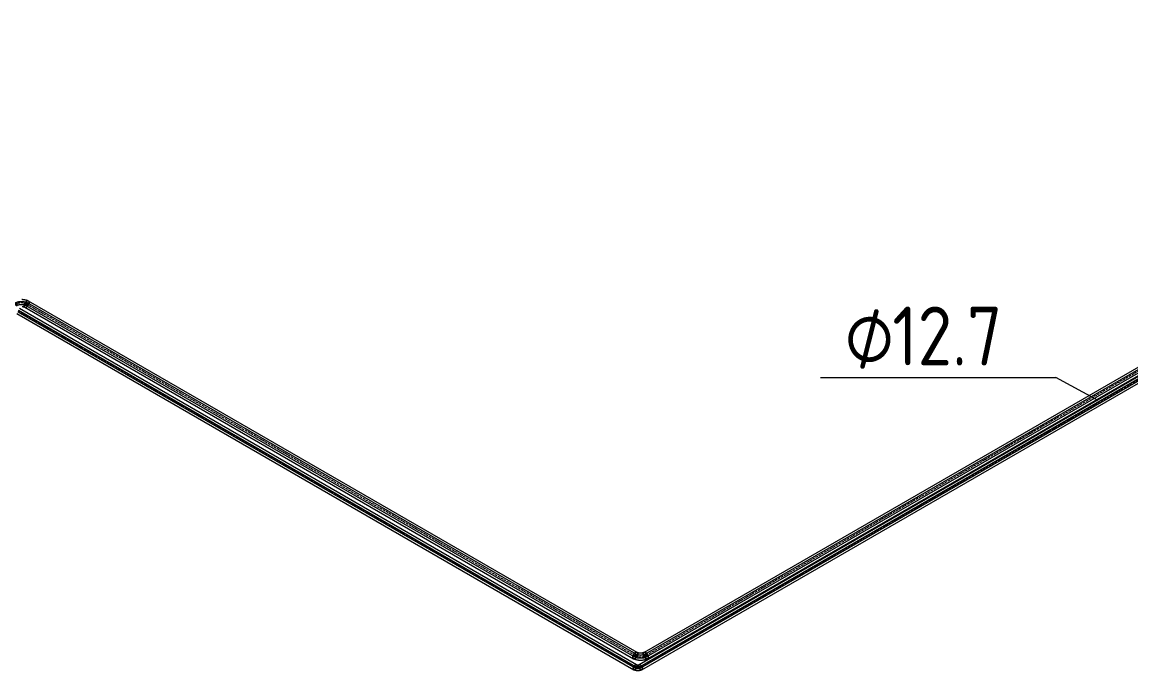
# Model space of a CAD drawing. Header units: millimetres. Extents: x -88595 to 880822, y -1054509 to -148035.
# Drawn here: x 438496 to 443206, y -351358 to -348603 of the extents above; entities that cross this region are included whole.
import ezdxf

# ---------------------------------------------------------------- set-up
doc = ezdxf.new("R2010")
doc.units = ezdxf.units.MM
doc.linetypes.add('$12$ADSK_Осевая', pattern=[14, 10, -2, 0, -2])
doc.linetypes.add('$13$ADSK_Осевая', pattern=[14, 10, -2, 0, -2])
for name, color, linetype, lineweight in [('Изоляция', 7, 'Continuous', 18), ('Марки', 7, 'Continuous', 20), ('Трубопровод', 7, 'Continuous', 18), ('Трубопроводы', 7, 'Continuous', 18)]:
    doc.layers.add(name, color=color, linetype=linetype, lineweight=lineweight)
doc.styles.add('$10$GOST Common', font='GOST_Common.ttf', dxfattribs={"width": 0.9, "height": 250})
doc.styles.add('$6$GOST Common_1', font='GOST_Common.ttf', dxfattribs={"width": 0.9, "height": 250})

# ---------------------------------------------------------------- blocks, each defined once
blk = doc.blocks.new('$0$ADSK_МедьПайка_Отвод-гнутая труба - Отвод _гнутая труба_-V141-В_ОВ3_1')
at = {"layer": 'Трубопроводы', "color": 190, "true_color": 0x8000ff}
for points in [[(-18424.4, 7882.6, 0), (-18425, 7882.4, 0), (-18425.5, 7882.3, 0), (-18426, 7882.5, 0), (-18426.3, 7882.8, 0), (-18426.5, 7883.3, 0), (-18426.6, 7883.9, 0), (-18426.5, 7884.6, 0), (-18426.3, 7885.4, 0), (-18426, 7886.1, 0), (-18425.5, 7886.8, 0), (-18425, 7887.4, 0), (-18424.4, 7887.8, 0)], [(-18426, 7882.5, 0), (-18425.6, 7882.2, 0), (-18425.3, 7882, 0), (-18424.9, 7881.8, 0), (-18424.5, 7881.5, 0), (-18424.2, 7881.2, 0), (-18423.8, 7880.9, 0), (-18423.4, 7880.6, 0), (-18423, 7880.2, 0), (-18422.7, 7879.9, 0), (-18422.3, 7879.5, 0), (-18422, 7879.1, 0), (-18421.6, 7878.7, 0), (-18421.3, 7878.3, 0), (-18420.9, 7877.8, 0), (-18420.6, 7877.4, 0), (-18420.3, 7877, 0), (-18420, 7876.5, 0), (-18419.7, 7876, 0), (-18419.4, 7875.5, 0), (-18419.1, 7875.1, 0), (-18418.8, 7874.6, 0), (-18418.6, 7874.1, 0), (-18418.3, 7873.6, 0), (-18418.1, 7873.1, 0), (-18417.9, 7872.6, 0), (-18417.7, 7872.1, 0), (-18417.5, 7871.5, 0), (-18417.3, 7871, 0), (-18417.1, 7870.5, 0), (-18417, 7870, 0), (-18416.8, 7869.5, 0), (-18416.7, 7869.1, 0), (-18416.6, 7868.6, 0), (-18416.5, 7868.1, 0), (-18416.5, 7867.6, 0), (-18416.4, 7867.2, 0), (-18416.4, 7866.7, 0), (-18416.3, 7866.3, 0), (-18416.3, 7865.9, 0), (-18416.3, 7865.8, 0)], [(-18424.4, 7887.8, 0), (-18423.8, 7888, 0), (-18423.3, 7888.1, 0), (-18422.8, 7888, 0), (-18422.4, 7887.6, 0), (-18422.2, 7887.1, 0), (-18422.1, 7886.5, 0), (-18422.2, 7885.8, 0), (-18422.4, 7885, 0), (-18422.8, 7884.3, 0), (-18423.3, 7883.6, 0), (-18423.8, 7883, 0), (-18424.4, 7882.6, 0)], [(-18422.8, 7888, 0), (-18422.3, 7887.6, 0), (-18421.7, 7887.3, 0), (-18421.2, 7886.9, 0), (-18420.7, 7886.5, 0), (-18420.1, 7886.1, 0), (-18419.6, 7885.7, 0), (-18419.1, 7885.3, 0), (-18418.7, 7884.8, 0), (-18418.2, 7884.3, 0), (-18417.7, 7883.8, 0), (-18417.2, 7883.3, 0), (-18416.8, 7882.8, 0), (-18416.3, 7882.3, 0), (-18415.9, 7881.7, 0), (-18415.5, 7881.2, 0), (-18415.1, 7880.6, 0), (-18414.7, 7880, 0), (-18414.3, 7879.4, 0), (-18413.9, 7878.8, 0), (-18413.6, 7878.2, 0), (-18413.2, 7877.6, 0), (-18412.9, 7876.9, 0), (-18412.6, 7876.3, 0), (-18412.3, 7875.7, 0), (-18412, 7875, 0), (-18411.7, 7874.4, 0), (-18411.5, 7873.7, 0), (-18411.3, 7873.1, 0), (-18411.1, 7872.4, 0), (-18410.9, 7871.8, 0), (-18410.7, 7871.1, 0), (-18410.5, 7870.4, 0), (-18410.4, 7869.8, 0), (-18410.3, 7869.1, 0), (-18410.2, 7868.5, 0), (-18410.1, 7867.8, 0), (-18410, 7867.2, 0), (-18410, 7866.6, 0), (-18410, 7865.9, 0), (-18410, 7865.8, 0)], [(-18410.9, 7864.5, 0), (-18411.6, 7864.2, 0), (-18412.3, 7864, 0), (-18413.2, 7863.9, 0), (-18414, 7864, 0), (-18414.7, 7864.2, 0), (-18415.4, 7864.5, 0), (-18415.9, 7864.8, 0), (-18416.2, 7865.3, 0), (-18416.3, 7865.8, 0), (-18416.2, 7866.2, 0), (-18415.9, 7866.7, 0), (-18415.4, 7867.1, 0)], [(-18415.4, 7867.1, 0), (-18414.7, 7867.3, 0), (-18414, 7867.5, 0), (-18413.2, 7867.6, 0), (-18412.3, 7867.5, 0), (-18411.6, 7867.3, 0), (-18410.9, 7867.1, 0), (-18410.4, 7866.7, 0), (-18410.1, 7866.2, 0), (-18410, 7865.8, 0), (-18410.1, 7865.3, 0), (-18410.4, 7864.8, 0), (-18410.9, 7864.5, 0)]]:
    blk.add_polyline3d(points, dxfattribs=at)
blk = doc.blocks.new('$0$ADSK_МедьПайка_Отвод-гнутая труба - Отвод _гнутая труба_-V144-В_ОВ3_1')
at = {"layer": 'Трубопроводы', "color": 134, "true_color": 0x00a6a6}
for points in [[(-18414.4, 7898.7, 0), (-18415.6, 7898.3, 0), (-18416.6, 7898.1, 0), (-18417.6, 7898.4, 0), (-18418.3, 7899.1, 0), (-18418.7, 7900.1, 0), (-18418.9, 7901.3, 0), (-18418.7, 7902.8, 0), (-18418.3, 7904.3, 0), (-18417.6, 7905.8, 0), (-18416.6, 7907.1, 0), (-18415.6, 7908.3, 0), (-18414.4, 7909.1, 0)], [(-18417.6, 7898.4, 0), (-18416.9, 7898, 0), (-18416.1, 7897.5, 0), (-18415.4, 7897, 0), (-18414.7, 7896.5, 0), (-18413.9, 7895.9, 0), (-18413.2, 7895.3, 0), (-18412.5, 7894.6, 0), (-18411.7, 7894, 0), (-18411, 7893.2, 0), (-18410.3, 7892.5, 0), (-18409.6, 7891.7, 0), (-18408.9, 7890.9, 0), (-18408.2, 7890.1, 0), (-18407.5, 7889.2, 0), (-18406.8, 7888.3, 0), (-18406.2, 7887.4, 0), (-18405.6, 7886.5, 0), (-18405, 7885.6, 0), (-18404.4, 7884.6, 0), (-18403.8, 7883.6, 0), (-18403.3, 7882.7, 0), (-18402.8, 7881.7, 0), (-18402.3, 7880.7, 0), (-18401.8, 7879.7, 0), (-18401.4, 7878.6, 0), (-18400.9, 7877.6, 0), (-18400.6, 7876.6, 0), (-18400.2, 7875.6, 0), (-18399.9, 7874.6, 0), (-18399.6, 7873.6, 0), (-18399.3, 7872.6, 0), (-18399.1, 7871.6, 0), (-18398.9, 7870.7, 0), (-18398.7, 7869.7, 0), (-18398.6, 7868.8, 0), (-18398.4, 7867.9, 0), (-18398.4, 7867, 0), (-18398.3, 7866.1, 0), (-18398.3, 7865.3, 0), (-18398.3, 7865, 0)], [(-18414.4, 7909.1, 0), (-18413.2, 7909.6, 0), (-18412.1, 7909.7, 0), (-18411.2, 7909.4, 0), (-18410.5, 7908.8, 0), (-18410.1, 7907.8, 0), (-18409.9, 7906.5, 0), (-18410.1, 7905.1, 0), (-18410.5, 7903.6, 0), (-18411.2, 7902.1, 0), (-18412.1, 7900.7, 0), (-18413.2, 7899.6, 0), (-18414.4, 7898.7, 0)], [(-18411.2, 7909.4, 0), (-18410.1, 7908.8, 0), (-18409.1, 7908.1, 0), (-18408, 7907.4, 0), (-18407, 7906.6, 0), (-18405.9, 7905.8, 0), (-18404.9, 7904.9, 0), (-18403.9, 7904, 0), (-18402.9, 7903.1, 0), (-18402, 7902.2, 0), (-18401, 7901.2, 0), (-18400.1, 7900.2, 0), (-18399.2, 7899.1, 0), (-18398.3, 7898.1, 0), (-18397.4, 7897, 0), (-18396.6, 7895.8, 0), (-18395.8, 7894.7, 0), (-18395, 7893.5, 0), (-18394.2, 7892.3, 0), (-18393.5, 7891.1, 0), (-18392.8, 7889.9, 0), (-18392.1, 7888.7, 0), (-18391.4, 7887.4, 0), (-18390.8, 7886.1, 0), (-18390.2, 7884.9, 0), (-18389.6, 7883.6, 0), (-18389.1, 7882.3, 0), (-18388.6, 7881, 0), (-18388.2, 7879.7, 0), (-18387.7, 7878.4, 0), (-18387.4, 7877, 0), (-18387, 7875.7, 0), (-18386.7, 7874.4, 0), (-18386.4, 7873.1, 0), (-18386.2, 7871.8, 0), (-18386, 7870.5, 0), (-18385.8, 7869.2, 0), (-18385.7, 7867.9, 0), (-18385.6, 7866.7, 0), (-18385.6, 7865.4, 0), (-18385.6, 7865, 0)], [(-18387.5, 7862.5, 0), (-18388.8, 7861.9, 0), (-18390.3, 7861.5, 0), (-18391.9, 7861.4, 0), (-18393.6, 7861.5, 0), (-18395.1, 7861.9, 0), (-18396.4, 7862.5, 0), (-18397.4, 7863.2, 0), (-18398.1, 7864.1, 0), (-18398.3, 7865, 0), (-18398.1, 7866, 0), (-18397.4, 7866.9, 0), (-18396.4, 7867.6, 0)], [(-18396.4, 7867.6, 0), (-18395.1, 7868.2, 0), (-18393.6, 7868.6, 0), (-18391.9, 7868.7, 0), (-18390.3, 7868.6, 0), (-18388.8, 7868.2, 0), (-18387.5, 7867.6, 0), (-18386.4, 7866.9, 0), (-18385.8, 7866, 0), (-18385.6, 7865, 0), (-18385.8, 7864.1, 0), (-18386.4, 7863.2, 0), (-18387.5, 7862.5, 0)]]:
    blk.add_polyline3d(points, dxfattribs=at)
blk = doc.blocks.new('$0$ADSK_МедьПайка_Отвод-гнутая труба - Отвод _гнутая труба_-V145-В_ОВ3_1')
at = {"layer": 'Трубопроводы', "color": 134, "true_color": 0x00a6a6}
for points in [[(-18526.6, 7942.8, 0), (-18526.7, 7944.2, 0), (-18527.2, 7945.7, 0), (-18527.9, 7947.2, 0), (-18528.8, 7948.6, 0), (-18529.9, 7949.7, 0), (-18531.1, 7950.6, 0), (-18532.2, 7951, 0), (-18533.3, 7951.2, 0), (-18534.2, 7950.9, 0), (-18535, 7950.2, 0), (-18535.4, 7949.2, 0), (-18535.6, 7948, 0)], [(-18535.6, 7948, 0), (-18535.4, 7946.5, 0), (-18535, 7945, 0), (-18534.2, 7943.5, 0), (-18533.3, 7942.2, 0), (-18532.2, 7941, 0), (-18531.1, 7940.2, 0), (-18529.9, 7939.7, 0), (-18528.8, 7939.6, 0), (-18527.9, 7939.9, 0), (-18527.2, 7940.5, 0), (-18526.7, 7941.5, 0), (-18526.6, 7942.8, 0)], [(-18534.2, 7950.9, 0), (-18533.1, 7951.5, 0), (-18532, 7952.1, 0), (-18530.8, 7952.6, 0), (-18529.6, 7953.1, 0), (-18528.4, 7953.6, 0), (-18527.2, 7954.1, 0), (-18525.9, 7954.5, 0), (-18524.6, 7954.9, 0), (-18523.3, 7955.2, 0), (-18522, 7955.6, 0), (-18520.7, 7955.9, 0), (-18519.3, 7956.1, 0), (-18517.9, 7956.4, 0), (-18516.5, 7956.6, 0), (-18515.2, 7956.7, 0), (-18513.7, 7956.9, 0), (-18512.3, 7957, 0), (-18510.9, 7957, 0), (-18509.5, 7957.1, 0), (-18508.1, 7957.1, 0), (-18506.7, 7957.1, 0), (-18505.3, 7957, 0), (-18503.9, 7956.9, 0), (-18502.5, 7956.8, 0), (-18501.1, 7956.6, 0), (-18499.7, 7956.4, 0), (-18498.3, 7956.2, 0), (-18496.9, 7955.9, 0), (-18495.6, 7955.7, 0), (-18494.3, 7955.3, 0), (-18492.9, 7955, 0), (-18491.7, 7954.6, 0), (-18490.4, 7954.2, 0), (-18489.1, 7953.7, 0), (-18487.9, 7953.3, 0), (-18486.7, 7952.8, 0), (-18485.5, 7952.2, 0), (-18484.4, 7951.6, 0), (-18483.3, 7951, 0), (-18483, 7950.9, 0)], [(-18527.9, 7939.9, 0), (-18527.2, 7940.3, 0), (-18526.4, 7940.7, 0), (-18525.6, 7941, 0), (-18524.8, 7941.4, 0), (-18523.9, 7941.8, 0), (-18523, 7942.1, 0), (-18522.1, 7942.4, 0), (-18521.1, 7942.7, 0), (-18520.1, 7943, 0), (-18519.1, 7943.2, 0), (-18518.1, 7943.4, 0), (-18517, 7943.6, 0), (-18516, 7943.8, 0), (-18514.9, 7944, 0), (-18513.8, 7944.1, 0), (-18512.7, 7944.2, 0), (-18511.6, 7944.3, 0), (-18510.4, 7944.4, 0), (-18509.3, 7944.4, 0), (-18508.2, 7944.4, 0), (-18507.1, 7944.4, 0), (-18506, 7944.3, 0), (-18504.8, 7944.2, 0), (-18503.7, 7944.1, 0), (-18502.6, 7944, 0), (-18501.6, 7943.9, 0), (-18500.5, 7943.7, 0), (-18499.4, 7943.5, 0), (-18498.4, 7943.3, 0), (-18497.4, 7943, 0), (-18496.4, 7942.8, 0), (-18495.4, 7942.5, 0), (-18494.5, 7942.2, 0), (-18493.6, 7941.8, 0), (-18492.7, 7941.5, 0), (-18491.9, 7941.1, 0), (-18491, 7940.8, 0), (-18490.3, 7940.4, 0), (-18489.5, 7940, 0), (-18489.3, 7939.9, 0)], [(-18481.7, 7948, 0), (-18481.8, 7949.2, 0), (-18482.3, 7950.2, 0), (-18483, 7950.9, 0), (-18483.9, 7951.2, 0), (-18485, 7951, 0), (-18486.2, 7950.6, 0), (-18487.3, 7949.7, 0), (-18488.4, 7948.6, 0), (-18489.3, 7947.2, 0), (-18490.1, 7945.7, 0), (-18490.5, 7944.2, 0), (-18490.7, 7942.8, 0)], [(-18490.7, 7942.8, 0), (-18490.5, 7941.5, 0), (-18490.1, 7940.5, 0), (-18489.3, 7939.9, 0), (-18488.4, 7939.6, 0), (-18487.3, 7939.7, 0), (-18486.2, 7940.2, 0), (-18485, 7941, 0), (-18483.9, 7942.2, 0), (-18483, 7943.5, 0), (-18482.3, 7945, 0), (-18481.8, 7946.5, 0), (-18481.7, 7948, 0)]]:
    blk.add_polyline3d(points, dxfattribs=at)
blk = doc.blocks.new('$0$ADSK_M_Трубы - Диаметр_10-3265709-В_ОВ3_1')
at = {"layer": 'Марки'}
blk.add_line((-18838.4, 4128.3), (-17838.4, 4128.3), dxfattribs=at)

msp = doc.modelspace()

# ---------------------------------------------------------------- linework, layer by layer
at = {"layer": 'Изоляция', "color": 190, "true_color": 0x8000ff}
for p, q in [((445840.7, -348605.1), (441116.6, -351332.5)), ((441128.8, -351353.6), (445852.9, -348626.2)), ((438473.2, -349840.4), (441094.1, -351353.6)), ((441106.3, -351332.5), (438485.4, -349819.3))]:
    msp.add_line(p, q, dxfattribs=at)
at = {"layer": 'Изоляция', "color": 134, "true_color": 0x00a6a6}
for p, q in [((445774.9, -348602.7), (441137.8, -351279.9)), ((441153.2, -351306.4), (445790.2, -348629.3)), ((441108.3, -351279.9), (438522.9, -349787.2)), ((438507.5, -349813.8), (441092.9, -351306.4))]:
    msp.add_line(p, q, dxfattribs=at)
for points in [[(438495, -349779.8, 0), (438496.6, -349779.8, 0), (438498.2, -349780, 0), (438499.8, -349780.1, 0), (438501.4, -349780.3, 0), (438503, -349780.5, 0), (438504.6, -349780.8, 0), (438506.2, -349781.1, 0), (438507.8, -349781.4, 0), (438509.3, -349781.8, 0), (438510.9, -349782.2, 0), (438512.4, -349782.6, 0), (438513.9, -349783.1, 0), (438515.4, -349783.7, 0), (438516.9, -349784.2, 0), (438518.3, -349784.8, 0), (438519.7, -349785.5, 0), (438521.1, -349786.2, 0), (438522.5, -349787, 0), (438522.9, -349787.2, 0)], [(438504.4, -349806.7, 0), (438504.7, -349803.3, 0), (438505.8, -349799.6, 0), (438507.5, -349796, 0), (438509.8, -349792.7, 0), (438512.4, -349790, 0), (438515.2, -349787.9, 0)], [(438515.2, -349787.9, 0), (438512.4, -349790, 0), (438509.8, -349792.7, 0), (438507.5, -349796, 0), (438505.8, -349799.6, 0), (438504.7, -349803.3, 0), (438504.4, -349806.7, 0)], [(438515.2, -349787.9, 0), (438518, -349786.7, 0), (438520.6, -349786.5, 0), (438522.9, -349787.2, 0), (438524.6, -349788.8, 0), (438525.7, -349791.2, 0), (438526.1, -349794.2, 0)], [(438526.1, -349794.2, 0), (438525.7, -349791.2, 0), (438524.6, -349788.8, 0), (438522.9, -349787.2, 0), (438520.6, -349786.5, 0), (438518, -349786.7, 0), (438515.2, -349787.9, 0)], [(438526.1, -349794.2, 0), (438525.7, -349797.7, 0), (438524.6, -349801.3, 0), (438522.9, -349804.9, 0), (438520.6, -349808.2, 0), (438518, -349810.9, 0), (438515.2, -349813, 0)], [(438515.2, -349813, 0), (438518, -349810.9, 0), (438520.6, -349808.2, 0), (438522.9, -349804.9, 0), (438524.6, -349801.3, 0), (438525.7, -349797.7, 0), (438526.1, -349794.2, 0)], [(438495.8, -349810.6, 0), (438496.7, -349810.6, 0), (438497.6, -349810.7, 0), (438498.5, -349810.9, 0), (438499.3, -349811, 0), (438500.2, -349811.2, 0), (438501, -349811.3, 0), (438501.8, -349811.5, 0), (438502.5, -349811.7, 0), (438503.3, -349811.9, 0), (438504, -349812.2, 0), (438504.6, -349812.4, 0), (438505.3, -349812.7, 0), (438505.9, -349812.9, 0), (438506.4, -349813.2, 0), (438506.9, -349813.4, 0), (438507.4, -349813.7, 0), (438507.5, -349813.8, 0)], [(438515.2, -349813, 0), (438512.4, -349814.2, 0), (438509.8, -349814.4, 0), (438507.5, -349813.8, 0), (438505.8, -349812.2, 0), (438504.7, -349809.8, 0), (438504.4, -349806.7, 0)], [(438504.4, -349806.7, 0), (438504.7, -349809.8, 0), (438505.8, -349812.2, 0), (438507.5, -349813.8, 0), (438509.8, -349814.4, 0), (438512.4, -349814.2, 0), (438515.2, -349813, 0)], [(441100.6, -351280.6, 0), (441097.8, -351282.7, 0), (441095.2, -351285.4, 0), (441092.9, -351288.7, 0), (441091.2, -351292.3, 0), (441090.1, -351296, 0), (441089.8, -351299.4, 0)], [(441089.8, -351299.4, 0), (441090.1, -351296, 0), (441091.2, -351292.3, 0), (441092.9, -351288.7, 0), (441095.2, -351285.4, 0), (441097.8, -351282.7, 0), (441100.6, -351280.6, 0)], [(441089.8, -351299.4, 0), (441090.1, -351302.4, 0), (441091.2, -351304.8, 0), (441092.9, -351306.4, 0), (441095.2, -351307.1, 0), (441097.8, -351306.9, 0), (441100.6, -351305.7, 0)], [(441100.6, -351305.7, 0), (441097.8, -351306.9, 0), (441095.2, -351307.1, 0), (441092.9, -351306.4, 0), (441091.2, -351304.8, 0), (441090.1, -351302.4, 0), (441089.8, -351299.4, 0)], [(441111.5, -351286.9, 0), (441111.1, -351283.9, 0), (441110, -351281.5, 0), (441108.3, -351279.9, 0), (441106, -351279.2, 0), (441103.4, -351279.4, 0), (441100.6, -351280.6, 0)], [(441100.6, -351280.6, 0), (441103.4, -351279.4, 0), (441106, -351279.2, 0), (441108.3, -351279.9, 0), (441110, -351281.5, 0), (441111.1, -351283.9, 0), (441111.5, -351286.9, 0)], [(441100.6, -351305.7, 0), (441103.4, -351303.6, 0), (441106, -351300.9, 0), (441108.3, -351297.6, 0), (441110, -351294, 0), (441111.1, -351290.3, 0), (441111.5, -351286.9, 0)], [(441111.5, -351286.9, 0), (441111.1, -351290.3, 0), (441110, -351294, 0), (441108.3, -351297.6, 0), (441106, -351300.9, 0), (441103.4, -351303.6, 0), (441100.6, -351305.7, 0)], [(441137.8, -351279.9, 0), (441137.4, -351280.1, 0), (441136.9, -351280.4, 0), (441136.3, -351280.6, 0), (441135.8, -351280.9, 0), (441135.1, -351281.1, 0), (441134.5, -351281.4, 0), (441133.8, -351281.6, 0), (441133, -351281.8, 0), (441132.3, -351282, 0), (441131.5, -351282.2, 0), (441130.7, -351282.4, 0), (441129.9, -351282.6, 0), (441129, -351282.7, 0), (441128.2, -351282.8, 0), (441127.3, -351282.9, 0), (441126.4, -351283, 0), (441125.5, -351283.1, 0), (441124.6, -351283.1, 0), (441123.7, -351283.2, 0), (441122.7, -351283.2, 0), (441121.8, -351283.1, 0), (441120.9, -351283.1, 0), (441120, -351283, 0), (441119.1, -351283, 0), (441118.2, -351282.9, 0), (441117.4, -351282.7, 0), (441116.5, -351282.6, 0), (441115.7, -351282.4, 0), (441114.9, -351282.3, 0), (441114.1, -351282.1, 0), (441113.3, -351281.9, 0), (441112.6, -351281.7, 0), (441111.9, -351281.4, 0), (441111.2, -351281.2, 0), (441110.6, -351280.9, 0), (441110, -351280.7, 0), (441109.4, -351280.4, 0), (441108.9, -351280.2, 0), (441108.4, -351279.9, 0), (441108.3, -351279.9, 0)], [(441134.7, -351286.9, 0), (441134.9, -351284.2, 0), (441135.7, -351282.1, 0), (441137, -351280.4, 0), (441138.8, -351279.4, 0), (441140.8, -351279.1, 0), (441143.1, -351279.5, 0), (441145.5, -351280.6, 0)], [(441145.5, -351280.6, 0), (441142.7, -351279.4, 0), (441140.1, -351279.2, 0), (441137.8, -351279.9, 0), (441136.1, -351281.5, 0), (441135, -351283.9, 0), (441134.7, -351286.9, 0)], [(441134.7, -351286.9, 0), (441135, -351290.3, 0), (441136.1, -351294, 0), (441137.8, -351297.6, 0), (441140.1, -351300.9, 0), (441142.7, -351303.6, 0), (441145.5, -351305.7, 0)], [(441145.5, -351305.7, 0), (441143.1, -351304, 0), (441140.8, -351301.7, 0), (441138.8, -351299, 0), (441137, -351296.1, 0), (441135.7, -351292.9, 0), (441134.9, -351289.8, 0), (441134.7, -351286.9, 0)], [(441156.4, -351299.4, 0), (441156, -351296, 0), (441154.9, -351292.3, 0), (441153.2, -351288.7, 0), (441150.9, -351285.4, 0), (441148.3, -351282.7, 0), (441145.5, -351280.6, 0)], [(441145.5, -351280.6, 0), (441147.9, -351282.3, 0), (441150.2, -351284.6, 0), (441152.3, -351287.3, 0), (441154, -351290.2, 0), (441155.3, -351293.4, 0), (441156.1, -351296.5, 0), (441156.4, -351299.4, 0)], [(441145.5, -351305.7, 0), (441148.3, -351306.9, 0), (441150.9, -351307.1, 0), (441153.2, -351306.4, 0), (441154.9, -351304.8, 0), (441156, -351302.4, 0), (441156.4, -351299.4, 0)], [(441156.4, -351299.4, 0), (441156.1, -351302, 0), (441155.3, -351304.2, 0), (441154, -351305.9, 0), (441152.3, -351306.9, 0), (441150.2, -351307.2, 0), (441147.9, -351306.8, 0), (441145.5, -351305.7, 0)], [(441153.2, -351306.4, 0), (441151.8, -351307.2, 0), (441150.4, -351307.9, 0), (441149, -351308.6, 0), (441147.6, -351309.2, 0), (441146.1, -351309.8, 0), (441144.6, -351310.3, 0), (441143.1, -351310.8, 0), (441141.6, -351311.3, 0), (441140.1, -351311.7, 0), (441138.5, -351312.1, 0), (441136.9, -351312.5, 0), (441135.4, -351312.8, 0), (441133.8, -351313, 0), (441132.2, -351313.3, 0), (441130.6, -351313.5, 0), (441129, -351313.6, 0), (441127.3, -351313.7, 0), (441125.7, -351313.8, 0), (441124.1, -351313.9, 0), (441122.5, -351313.9, 0), (441120.9, -351313.8, 0), (441119.2, -351313.8, 0), (441117.6, -351313.7, 0), (441116, -351313.5, 0), (441114.4, -351313.3, 0), (441112.8, -351313.1, 0), (441111.2, -351312.8, 0), (441109.6, -351312.5, 0), (441108.1, -351312.2, 0), (441106.5, -351311.8, 0), (441105, -351311.4, 0), (441103.4, -351311, 0), (441101.9, -351310.5, 0), (441100.4, -351310, 0), (441099, -351309.4, 0), (441097.5, -351308.8, 0), (441096.1, -351308.1, 0), (441094.7, -351307.4, 0), (441093.3, -351306.7, 0), (441092.9, -351306.4, 0)]]:
    msp.add_polyline3d(points, dxfattribs=at)
at = {"layer": 'Изоляция', "color": 190, "true_color": 0x8000ff}
for points in [[(441091.6, -351348.1, 0), (441091.9, -351345.3, 0), (441092.8, -351342.4, 0), (441094.1, -351339.6, 0), (441095.9, -351337, 0), (441098, -351334.8, 0), (441100.2, -351333.1, 0)], [(441100.2, -351333.1, 0), (441098, -351334.8, 0), (441095.9, -351337, 0), (441094.1, -351339.6, 0), (441092.8, -351342.4, 0), (441091.9, -351345.3, 0), (441091.6, -351348.1, 0)], [(441100.2, -351353, 0), (441098, -351354, 0), (441095.9, -351354.2, 0), (441094.1, -351353.6, 0), (441092.8, -351352.4, 0), (441091.9, -351350.5, 0), (441091.6, -351348.1, 0)], [(441091.6, -351348.1, 0), (441091.9, -351350.5, 0), (441092.8, -351352.4, 0), (441094.1, -351353.6, 0), (441095.9, -351354.2, 0), (441098, -351354, 0), (441100.2, -351353, 0)], [(441100.2, -351333.1, 0), (441102.4, -351332.2, 0), (441104.5, -351332, 0), (441106.3, -351332.5, 0), (441107.7, -351333.8, 0), (441108.5, -351335.7, 0), (441108.8, -351338.1, 0)], [(441108.8, -351338.1, 0), (441108.5, -351335.7, 0), (441107.7, -351333.8, 0), (441106.3, -351332.5, 0), (441104.5, -351332, 0), (441102.4, -351332.2, 0), (441100.2, -351333.1, 0)], [(441108.8, -351338.1, 0), (441108.5, -351340.9, 0), (441107.7, -351343.7, 0), (441106.3, -351346.6, 0), (441104.5, -351349.2, 0), (441102.4, -351351.4, 0), (441100.2, -351353, 0)], [(441100.2, -351353, 0), (441102.4, -351351.4, 0), (441104.5, -351349.2, 0), (441106.3, -351346.6, 0), (441107.7, -351343.7, 0), (441108.5, -351340.9, 0), (441108.8, -351338.1, 0)], [(441116.6, -351332.5, 0), (441116.5, -351332.6, 0), (441116.4, -351332.7, 0), (441116.2, -351332.7, 0), (441116.1, -351332.8, 0), (441115.9, -351332.9, 0), (441115.7, -351332.9, 0), (441115.4, -351333, 0), (441115.2, -351333.1, 0), (441114.9, -351333.2, 0), (441114.6, -351333.2, 0), (441114.3, -351333.3, 0), (441114, -351333.4, 0), (441113.7, -351333.4, 0), (441113.4, -351333.5, 0), (441113.1, -351333.5, 0), (441112.7, -351333.5, 0), (441112.4, -351333.6, 0), (441112, -351333.6, 0), (441111.7, -351333.6, 0), (441111.3, -351333.6, 0), (441111, -351333.6, 0), (441110.6, -351333.6, 0), (441110.3, -351333.5, 0), (441109.9, -351333.5, 0), (441109.6, -351333.5, 0), (441109.3, -351333.4, 0), (441108.9, -351333.4, 0), (441108.6, -351333.3, 0), (441108.3, -351333.3, 0), (441108, -351333.2, 0), (441107.8, -351333.1, 0), (441107.5, -351333, 0), (441107.3, -351333, 0), (441107.1, -351332.9, 0), (441106.9, -351332.8, 0), (441106.7, -351332.7, 0), (441106.6, -351332.7, 0), (441106.4, -351332.6, 0), (441106.3, -351332.6, 0), (441106.3, -351332.5, 0)], [(441122.7, -351333.1, 0), (441120.4, -351332.2, 0), (441118.4, -351332, 0), (441116.6, -351332.5, 0), (441115.2, -351333.8, 0), (441114.4, -351335.7, 0), (441114.1, -351338.1, 0)], [(441114.1, -351338.1, 0), (441114.3, -351336, 0), (441114.9, -351334.3, 0), (441115.9, -351333, 0), (441117.3, -351332.2, 0), (441118.9, -351332, 0), (441120.8, -351332.3, 0), (441122.7, -351333.1, 0)], [(441114.1, -351338.1, 0), (441114.4, -351340.9, 0), (441115.2, -351343.7, 0), (441116.6, -351346.6, 0), (441118.4, -351349.2, 0), (441120.4, -351351.4, 0), (441122.7, -351353, 0)], [(441122.7, -351353, 0), (441120.8, -351351.7, 0), (441118.9, -351349.9, 0), (441117.3, -351347.8, 0), (441115.9, -351345.4, 0), (441114.9, -351342.9, 0), (441114.3, -351340.4, 0), (441114.1, -351338.1, 0)], [(441131.3, -351348.1, 0), (441131, -351345.3, 0), (441130.1, -351342.4, 0), (441128.8, -351339.6, 0), (441127, -351337, 0), (441124.9, -351334.8, 0), (441122.7, -351333.1, 0)], [(441122.7, -351333.1, 0), (441124.6, -351334.5, 0), (441126.4, -351336.3, 0), (441128, -351338.4, 0), (441129.4, -351340.8, 0), (441130.4, -351343.2, 0), (441131.1, -351345.7, 0), (441131.3, -351348.1, 0)], [(441122.7, -351353, 0), (441124.9, -351354, 0), (441127, -351354.2, 0), (441128.8, -351353.6, 0), (441130.1, -351352.4, 0), (441131, -351350.5, 0), (441131.3, -351348.1, 0)], [(441131.3, -351348.1, 0), (441131.1, -351350.1, 0), (441130.4, -351351.9, 0), (441129.4, -351353.2, 0), (441128, -351354, 0), (441126.4, -351354.2, 0), (441124.6, -351353.9, 0), (441122.7, -351353, 0)], [(441128.8, -351353.6, 0), (441127.9, -351354.1, 0), (441127.1, -351354.5, 0), (441126.3, -351354.9, 0), (441125.4, -351355.3, 0), (441124.6, -351355.6, 0), (441123.7, -351355.9, 0), (441122.8, -351356.2, 0), (441122, -351356.5, 0), (441121.1, -351356.7, 0), (441120.2, -351356.9, 0), (441119.3, -351357.1, 0), (441118.4, -351357.3, 0), (441117.5, -351357.5, 0), (441116.6, -351357.6, 0), (441115.7, -351357.7, 0), (441114.8, -351357.8, 0), (441113.9, -351357.9, 0), (441112.9, -351357.9, 0), (441112, -351357.9, 0), (441111.1, -351357.9, 0), (441110.2, -351357.9, 0), (441109.3, -351357.9, 0), (441108.4, -351357.8, 0), (441107.5, -351357.7, 0), (441106.5, -351357.6, 0), (441105.6, -351357.5, 0), (441104.7, -351357.4, 0), (441103.8, -351357.2, 0), (441102.9, -351357, 0), (441102.1, -351356.8, 0), (441101.2, -351356.6, 0), (441100.3, -351356.3, 0), (441099.4, -351356, 0), (441098.6, -351355.7, 0), (441097.7, -351355.4, 0), (441096.8, -351355, 0), (441096, -351354.6, 0), (441095.2, -351354.2, 0), (441094.4, -351353.8, 0), (441094.1, -351353.6, 0)]]:
    msp.add_polyline3d(points, dxfattribs=at)
at = {"layer": 'Марки'}
msp.add_line((443067.2, -350209.1), (442887.1, -350112.1), dxfattribs=at)
at = {"layer": 'Трубопровод', "color": 190, "true_color": 0x8000ff}
for p, q in [((445845.2, -348612.9), (441121.1, -351340.3)), ((441124.3, -351345.8), (445848.4, -348618.4)), ((438477.7, -349832.6), (441098.6, -351345.8)), ((441101.8, -351340.3), (438480.9, -349827.1))]:
    msp.add_line(p, q, dxfattribs=at)
at = {"layer": 'Трубопровод', "color": 190, "linetype": '$12$ADSK_Осевая', "true_color": 0x8000ff}
for p, q in [((445846.8, -348615.6), (441122.7, -351343.1)), ((445846.8, -348615.6), (441122.7, -351343.1)), ((441100.2, -351343.1), (438479.3, -349829.9)), ((441100.2, -351343.1), (438479.3, -349829.9))]:
    msp.add_line(p, q, dxfattribs=at)
at = {"layer": 'Трубопровод', "color": 134, "true_color": 0x00a6a6}
for p, q in [((445779.4, -348610.5), (441142.3, -351287.6)), ((441148.7, -351298.6), (445785.7, -348621.5)), ((438512, -349806), (441097.4, -351298.6)), ((441103.8, -351287.6), (438518.4, -349795))]:
    msp.add_line(p, q, dxfattribs=at)
at = {"layer": 'Трубопровод', "color": 134, "linetype": '$12$ADSK_Осевая', "true_color": 0x00a6a6}
for p, q in [((445782.5, -348616), (441145.5, -351293.1)), ((445782.5, -348616), (441145.5, -351293.1)), ((441100.6, -351293.1), (438515.2, -349800.5)), ((441100.6, -351293.1), (438515.2, -349800.5))]:
    msp.add_line(p, q, dxfattribs=at)
at = {"layer": 'Трубопровод', "color": 134, "true_color": 0x00a6a6}
for points in [[(438515.2, -349795.3, 0), (438516.4, -349794.8, 0), (438517.5, -349794.7, 0), (438518.4, -349795, 0), (438519.1, -349795.6, 0), (438519.5, -349796.6, 0), (438519.7, -349797.9, 0)], [(438510.7, -349803.1, 0), (438510.9, -349801.6, 0), (438511.3, -349800.1, 0), (438512, -349798.6, 0), (438513, -349797.3, 0), (438514, -349796.1, 0), (438515.2, -349795.3, 0)], [(438515.2, -349805.6, 0), (438514, -349806.1, 0), (438513, -349806.2, 0), (438512, -349806, 0), (438511.3, -349805.3, 0), (438510.9, -349804.3, 0), (438510.7, -349803.1, 0)], [(438519.7, -349797.9, 0), (438519.5, -349799.3, 0), (438519.1, -349800.8, 0), (438518.4, -349802.3, 0), (438517.5, -349803.7, 0), (438516.4, -349804.8, 0), (438515.2, -349805.6, 0)], [(441100.6, -351288, 0), (441099.5, -351288.8, 0), (441098.4, -351290, 0), (441097.4, -351291.3, 0), (441096.7, -351292.8, 0), (441096.3, -351294.3, 0), (441096.1, -351295.7, 0)], [(441096.1, -351295.7, 0), (441096.3, -351297, 0), (441096.7, -351298, 0), (441097.4, -351298.6, 0), (441098.4, -351298.9, 0), (441099.5, -351298.8, 0), (441100.6, -351298.3, 0)], [(441105.1, -351290.6, 0), (441105, -351289.3, 0), (441104.5, -351288.3, 0), (441103.8, -351287.6, 0), (441102.9, -351287.4, 0), (441101.8, -351287.5, 0), (441100.6, -351288, 0)], [(441100.6, -351298.3, 0), (441101.8, -351297.5, 0), (441102.9, -351296.3, 0), (441103.8, -351295, 0), (441104.5, -351293.5, 0), (441105, -351292, 0), (441105.1, -351290.6, 0)], [(441145.5, -351288, 0), (441144.4, -351287.5, 0), (441143.3, -351287.4, 0), (441142.3, -351287.6, 0), (441141.6, -351288.3, 0), (441141.2, -351289.3, 0), (441141, -351290.6, 0)], [(441141, -351290.6, 0), (441141.2, -351292, 0), (441141.6, -351293.5, 0), (441142.3, -351295, 0), (441143.3, -351296.3, 0), (441144.4, -351297.5, 0), (441145.5, -351298.3, 0)], [(441150, -351295.7, 0), (441149.9, -351294.3, 0), (441149.4, -351292.8, 0), (441148.7, -351291.3, 0), (441147.8, -351290, 0), (441146.7, -351288.8, 0), (441145.5, -351288, 0)], [(441145.5, -351298.3, 0), (441146.7, -351298.8, 0), (441147.8, -351298.9, 0), (441148.7, -351298.6, 0), (441149.4, -351298, 0), (441149.9, -351297, 0), (441150, -351295.7, 0)]]:
    msp.add_polyline3d(points, dxfattribs=at)
at = {"layer": 'Трубопровод', "color": 190, "true_color": 0x8000ff}
for points in [[(441100.2, -351340.5, 0), (441099.6, -351340.9, 0), (441099.1, -351341.5, 0), (441098.6, -351342.2, 0), (441098.3, -351342.9, 0), (441098.1, -351343.7, 0), (441098, -351344.4, 0)], [(441098, -351344.4, 0), (441098.1, -351345, 0), (441098.3, -351345.5, 0), (441098.6, -351345.8, 0), (441099.1, -351346, 0), (441099.6, -351345.9, 0), (441100.2, -351345.7, 0)], [(441102.5, -351341.8, 0), (441102.4, -351341.2, 0), (441102.2, -351340.7, 0), (441101.8, -351340.3, 0), (441101.3, -351340.2, 0), (441100.8, -351340.2, 0), (441100.2, -351340.5, 0)], [(441100.2, -351345.7, 0), (441100.8, -351345.3, 0), (441101.3, -351344.7, 0), (441101.8, -351344, 0), (441102.2, -351343.3, 0), (441102.4, -351342.5, 0), (441102.5, -351341.8, 0)], [(441122.7, -351340.5, 0), (441122.1, -351340.2, 0), (441121.5, -351340.2, 0), (441121.1, -351340.3, 0), (441120.7, -351340.7, 0), (441120.5, -351341.2, 0), (441120.4, -351341.8, 0)], [(441120.4, -351341.8, 0), (441120.5, -351342.5, 0), (441120.7, -351343.3, 0), (441121.1, -351344, 0), (441121.5, -351344.7, 0), (441122.1, -351345.3, 0), (441122.7, -351345.7, 0)], [(441124.9, -351344.4, 0), (441124.8, -351343.7, 0), (441124.6, -351342.9, 0), (441124.3, -351342.2, 0), (441123.8, -351341.5, 0), (441123.3, -351340.9, 0), (441122.7, -351340.5, 0)], [(441122.7, -351345.7, 0), (441123.3, -351345.9, 0), (441123.8, -351346, 0), (441124.3, -351345.8, 0), (441124.6, -351345.5, 0), (441124.8, -351345, 0), (441124.9, -351344.4, 0)]]:
    msp.add_polyline3d(points, dxfattribs=at)
at = {"layer": 'Трубопроводы', "color": 134, "linetype": '$13$ADSK_Осевая', "true_color": 0x00a6a6}
for centre, start_param, end_param in [((438492.8, -349813.4), 0.785398, 2.356194), ((441123.1, -351280.2), 3.926991, 5.497787)]:
    msp.add_ellipse(centre, major_axis=(31.8, 0), ratio=0.57735, start_param=start_param, end_param=end_param, dxfattribs=at)
at = {"layer": 'Трубопроводы', "color": 190, "linetype": '$13$ADSK_Осевая', "true_color": 0x8000ff}
msp.add_ellipse((441111.4, -351336.6), major_axis=(15.9, 0), ratio=0.57735, start_param=3.926991, end_param=5.497787, dxfattribs=at)

# ---------------------------------------------------------------- block references
at = {"layer": 'Марки'}
msp.add_blockref('$0$ADSK_M_Трубы - Диаметр_10-3265709-В_ОВ3_1', (460725.5, -354240.5), dxfattribs=at)
at = {"layer": 'Трубопроводы', "color": 134, "true_color": 0x00a6a6}
msp.add_blockref('$0$ADSK_МедьПайка_Отвод-гнутая труба - Отвод _гнутая труба_-V145-В_ОВ3_1', (457001.4, -357745.8), dxfattribs=at)
at = {"layer": 'Трубопроводы', "color": 134, "true_color": 0x00a6a6, "rotation": 240}
msp.add_blockref('$0$ADSK_МедьПайка_Отвод-гнутая труба - Отвод _гнутая труба_-V144-В_ОВ3_1', (425093.3, -363288.5), dxfattribs=at)
at = {"layer": 'Трубопроводы', "color": 190, "true_color": 0x8000ff, "rotation": 240}
msp.add_blockref('$0$ADSK_МедьПайка_Отвод-гнутая труба - Отвод _гнутая труба_-V141-В_ОВ3_1', (425081.7, -363356.5), dxfattribs=at)

# ---------------------------------------------------------------- texts
at = {"layer": 'Марки', "lineweight": 9, "char_height": 250, "attachment_point": 1}
for s, insert, width, style in [('\\fGOST Common|b0|i0|c254|p34|;\\W.9;⌀', (441990.2, -349810.6), 245.316, '$6$GOST Common_1'), ('12.7', (442192.6, -349810.6), 606.076, '$10$GOST Common')]:
    msp.add_mtext(s, dxfattribs=dict(at, insert=insert, width=width, style=style))

doc.saveas('drawing.dxf')
